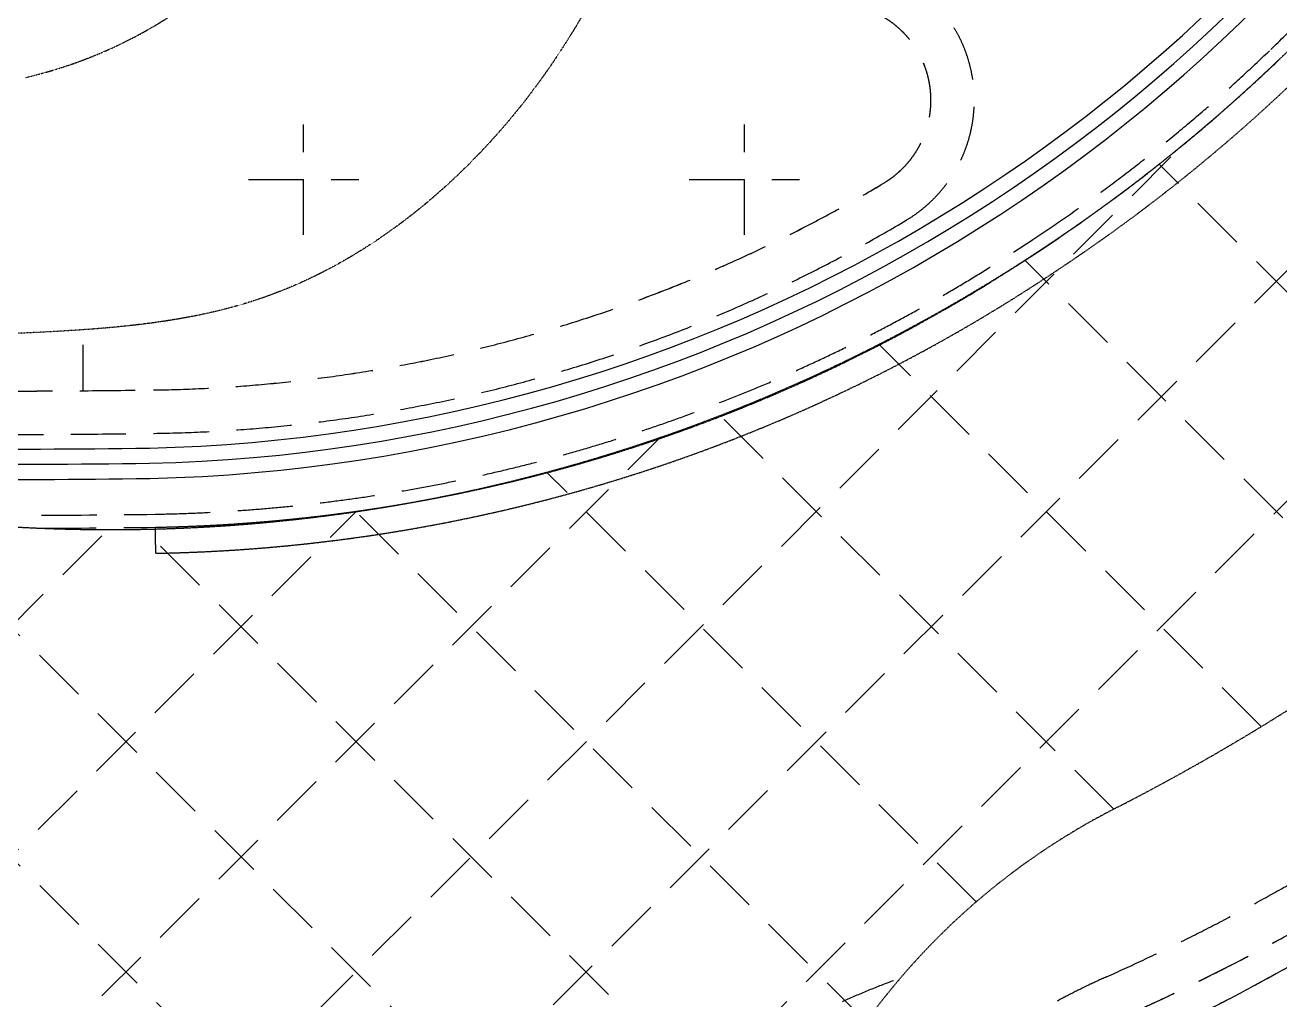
# Model space of a CAD drawing. Header units: millimetres. Extents: x 832728086 to 834530684, y 817551485 to 818349469.
# Drawn here: x 834245186 to 834259647, y 817895949 to 817907181 of the extents above; entities that cross this region are included whole.
import ezdxf

# ---------------------------------------------------------------- set-up
doc = ezdxf.new("R2010")
doc.units = ezdxf.units.MM
doc.header["$LTSCALE"] = 100
doc.linetypes.add('Hidden', pattern=[9.525, 6.35, -3.175])
doc.layers.add('+C-160', color=160, linetype='Hidden')
doc.layers.add('000-Tactile-l', color=8, linetype='Continuous')

# ---------------------------------------------------------------- blocks, each defined once
blk = doc.blocks.new('tactile')
at = {"layer": '000-Tactile-l', "ltscale": 5e-05}
for centre, radius, start, end in [((834246.256, 817920.685), 18.333, 271.3087, 329.667), ((834246.256, 817920.685), 18.508, 271.3064, 329.6723), ((834246.256, 817920.685), 18.683, 271.304, 329.6774), ((834244.856, 818030.386), 128.042, 269.69225, 270.81351), ((834244.856, 818030.386), 128.217, 269.69223, 270.81385), ((834244.856, 818030.386), 128.392, 269.6922, 270.81418)]:
    blk.add_arc(centre, radius, start, end, dxfattribs=at)
blk = doc.blocks.new('A$C062A3D83')
at = {"layer": '+C-160'}
for p, q in [((-78122, -115428), (-51254, -88561)), ((-77901, -117859), (-53158, -93116)), ((-74938, -100495), (-74938, -99225)), ((-69858, -100495), (-69858, -99225)), ((-78861, -113516), (-64812, -99467)), ((-60814, -103946), (-65078, -99682)), ((-75573, -99860), (-74303, -99860)), ((-70493, -99860), (-69223, -99860)), ((-62307, -105105), (-66624, -100788)), ((-77478, -102293), (-77478, -101765)), ((-63901, -106162), (-68307, -101757)), ((-65602, -107113), (-70138, -102577)), ((-79957, -111960), (-70826, -102829)), ((-67186, -108181), (-72137, -103230)), ((-70794, -115179), (-82429, -103544)), ((-81365, -110717), (-74332, -103684)), ((-68456, -109562), (-74334, -103684)), ((-70125, -113197), (-79547, -103775)), ((-83101, -109801), (-77192, -103892)), ((-69402, -111268), (-76782, -103888))]:
    blk.add_line(p, q, dxfattribs=at)
at = {"layer": '+C-160', "ltscale": 0.01}
blk.add_line((-76641, -104165), (-76646, -103865), dxfattribs=at)
for centre, radius, start, end in [((-77172, -84418), 19474, 266.2852, 335.5217), ((-77172, -84418), 25474, 297.0603, 335.5217), ((-77172, -84418), 19474, 303.406, 313.8277), ((-77172, -84418), 19774, 303.4105, 313.8277), ((-76988, -84885), 18983, 271.0316, 303.7174), ((-76988, -84885), 19283, 271.0316, 303.7174), ((-61898, -114317), 8100, 117.0603, 158.6317)]:
    blk.add_arc(centre, radius, start, end, dxfattribs=at)
at = {"layer": '+C-160'}
for centre, radius, start, end in [((-77172, -84418), 19324, 313.8277, 335.5217), ((-68820, -98944), 1612, 300.8174, 78.4434), ((-68820, -98944), 1112, 300.8174, 77.8707), ((-77172, -84418), 19324, 303.4057, 313.8277), ((-77172, -84418), 19474, 303.406, 313.8277), ((-75903, -86229), 25000, 294.1244, 327.9367), ((-78477, 25126), 127422, 258.44057, 270.81328), ((-75903, -86229), 25500, 294.1244, 327.9367), ((-76908, -85385), 16900, 270.8133, 300.8174), ((-78477, 25126), 127922, 258.43858, 270.81328), ((-76908, -85385), 17400, 270.8133, 300.8174), ((-76984, -84896), 18822, 271.0231, 303.7299), ((-76988, -84885), 18983, 271.0316, 303.7174), ((-78477, 25126), 128854, 268.11349, 270.81328), ((-78477, 25126), 129004, 268.11349, 270.81328), ((-65356, -116697), 8100, 110.1051, 176.8651), ((-62006, -117259), 9000, 114.1244, 161.5826)]:
    blk.add_arc(centre, radius, start, end, dxfattribs=at)
at = {"layer": '+C-160', "ltscale": 3}
blk.add_arc((-77706, -83599), 29000, 267.9928, 333.7571, dxfattribs=at)
at = {"layer": '+C-160', "ltscale": 5e-05}
blk.add_arc((-79339, -93539), 5281, 283.0366, 305.994, dxfattribs=at)
at = {"layer": '+C-160'}
for centre, major_axis, start_param, end_param in [((-68820, -98944), (-837, 732), 2.827666, 5.219698), ((-78477, 25126), (13252, 126731), 3.044028, 3.259972), ((-76908, -85385), (-7088, 15342), 2.722976, 3.246647), ((-75903, -86229), (-12871, 22013), 3.03356, 3.248792), ((-77706, -83599), (25443, 13916), 4.573861, 4.844309), ((-77706, -83599), (25701, 13433), 4.592714, 4.863163)]:
    blk.add_ellipse(centre, major_axis=major_axis, ratio=1, start_param=start_param, end_param=end_param, dxfattribs=at)
at = {"layer": '+C-160', "ltscale": 5e-05}
blk.add_spline([(-71285, -97191), (-72105, -98567), (-75422, -101226), (-77882, -101614), (-86100, -101385), (-91153, -101026), (-95205, -100724), (-97980, -101076, 0), (-98952, -102261, 0), (-99040, -102574)], degree=3, dxfattribs=at)

msp = doc.modelspace()

# ---------------------------------------------------------------- block references
at = {"layer": '+C-160', "ltscale": 5}
msp.add_blockref('A$C062A3D83', (834323333.3128, 818005260.0327), dxfattribs=at)
at = {"layer": '000-Tactile-l', "xscale": 1000, "yscale": 1000, "zscale": 1000}
msp.add_blockref('tactile', (-56.4905, -49.2817, -0.0703), dxfattribs=at)

doc.saveas('drawing.dxf')
